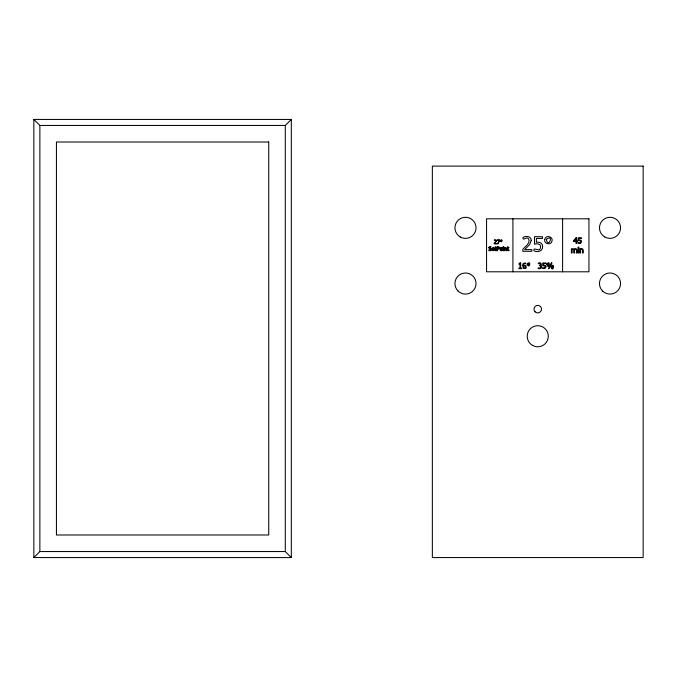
<?xml version="1.0" encoding="UTF-8"?>
<svg xmlns="http://www.w3.org/2000/svg" width="677" height="677" viewBox="0 0 677 677"><rect width="100%" height="100%" fill="white"/><g stroke="black" fill="none" stroke-linecap="round" stroke-linejoin="round"><path stroke-width="1.02" d="M291.313 557.569L285.296 551.552L285.296 125.448L291.313 119.431L33.85 119.431L33.85 557.569L291.313 557.569L291.313 119.431M33.85 557.569L39.875 551.552L39.875 125.448L33.85 119.431M39.875 125.448L285.296 125.448M39.875 551.552L285.296 551.552M562.595 218.798L562.595 271.799M512.912 218.798L512.912 271.799M523.448 266.112L523.693 267.593L524.573 268.151A0.939 0.939 0 0 0 525.318 267.821L525.217 265.833L523.448 266.112M522.712 265.435L523.304 268.261L525.572 268.473A1.819 1.819 0 0 0 526.241 267.618L525.767 265.342L523.456 265.409L523.981 263.971A1.43 1.43 0 0 1 524.793 263.522C528.136 262.964 521.798 262.304 522.712 265.435M546.745 264.123C548.768 271.579 551.323 258.622 546.745 264.123M550.943 266.679C552.965 274.126 555.521 261.17 550.943 266.679M502.562 249.187L502.19 250.38A1.21 1.21 0 0 1 501.488 250.778L500.024 250.126L500.193 247.985A1.227 1.227 0 0 1 500.895 247.587L501.488 247.587A1.21 1.21 0 0 1 502.19 247.985L502.562 249.187M547.448 264.013C547.668 268.693 549.936 261.618 547.448 264.013M551.637 266.569C551.857 271.249 554.124 264.174 551.637 266.569M491.9 248.84C491.079 252.106 496.876 249.796 492.991 250.27A0.855 0.855 0 0 1 492.551 249.898L492.399 249.238L494.523 249.238L494.328 248.095L492.721 247.672L491.9 248.84M540.805 266.907C541.008 269.336 537.69 266.713 538.105 268.43L539.671 268.786L541.084 268.253A1.786 1.786 0 0 0 541.558 267.339L541.473 266.332A1.236 1.236 0 0 0 540.805 265.655C541.972 264.919 541.041 261.407 538.266 263.167C537.648 264.868 541.295 262.312 540.618 264.69C538.249 265.748 540.254 265.409 540.805 266.907M542.624 246.648C542.895 251.201 537.31 252.766 533.933 250.761C532.697 246.081 539.577 252.783 540.441 247.994C541.93 244.211 537.267 242.992 534.534 244.219L534.534 236.713L542.531 236.713L542.531 238.422L536.421 238.422L536.421 242.298C539.298 241.613 542.971 243.255 542.624 246.648M545.924 266.84L544.816 268.634L542.514 268.456L542.514 267.643L544.469 268.033L545.146 266.84L544.638 265.892L542.742 265.883L542.742 262.938L545.89 262.938L545.89 263.607L543.487 263.607L543.487 265.13L545.332 265.46A1.422 1.422 0 0 1 545.882 266.366L545.924 266.84M581.518 241.672L580.409 243.466L578.107 243.288L578.107 242.476L580.071 242.865L580.739 241.672L580.231 240.724L578.344 240.716L578.344 237.771L581.484 237.771L581.484 238.439L579.08 238.439L579.08 239.963L580.934 240.293A1.422 1.422 0 0 1 581.484 241.207L581.518 241.672M500.295 240.589C501.818 244.524 503.248 237.576 500.295 240.589M527.061 264.005C529.431 270.267 531.716 259.181 527.061 264.005M544.723 239.421C543.529 244.101 551.306 245.666 552.051 240.927C553.244 236.248 545.467 234.682 544.723 239.421M499.558 247.858L498.966 248.95L497.519 249.195L497.519 250.718L496.969 250.718L496.969 246.623L498.856 246.767L499.558 247.858M488.845 247.486L489.082 248.459L491.003 249.635L490.097 250.321L488.828 249.788L488.786 250.473C491.426 252.149 492.704 248.07 489.522 248.078C489.632 246.546 493.245 247.215 489.649 246.631A1.303 1.303 0 0 0 489.039 247.063L488.845 247.486M500.405 248.662C500.785 253.418 503.324 246.2 500.405 248.662M496.512 240.877L494.667 243.449L496.681 243.449L496.681 243.923L494.151 243.923L494.151 243.348C496.943 241.672 495.454 240.14 494.235 239.996L495.801 239.819L496.512 240.877M531.233 240.42L529.609 244.6L524.675 249.61L531.843 249.61L531.843 251.285L522.847 251.285L522.847 249.238C525.225 246.436 530.98 242.941 528.525 238.685C526.63 236.121 522.001 241.867 523.152 237.288C526.012 235.571 531.394 236.214 531.233 240.42M498.991 247.875L498.611 248.603L497.519 248.73L497.519 247.088L498.991 247.875M500.752 240.563C501.183 243.035 502.799 239.142 500.752 240.563M527.696 263.954C528.305 267.415 530.556 261.974 527.696 263.954M546.347 239.311C548.057 249.297 554.565 233.531 546.347 239.311M492.475 248.501L494.024 248.84L493.457 248.002L492.475 248.501M520.097 262.913L518.912 263.717L518.912 264.242L519.953 264.242L519.953 268.075L518.912 268.075L518.912 268.659L521.705 268.659L521.705 268.075L520.689 268.075L520.689 262.913L520.097 262.913M499.795 240.445L498.027 243.923L497.443 243.923L499.313 240.31L497.197 240.31L497.197 239.827L499.795 239.827L499.795 240.445M551.366 262.938L548.362 268.659L548.996 268.659L552 262.938L551.366 262.938M576.017 238.676L574.088 240.91L576.017 240.91L576.017 238.676M576.042 237.771L573.487 240.716L573.487 241.528L576.017 241.528L576.017 243.5L576.753 243.5L576.753 241.528L577.43 241.528L577.43 240.91L576.753 240.91L576.753 237.771L576.042 237.771M574.739 249.009L571.396 248.704L571.396 253.003L572.116 253.003L572.116 249.796L573.106 249.28L573.808 249.974L573.834 253.003L574.553 253.003C572.962 248.281 577.963 248.104 576.271 253.003L576.99 253.003C577.574 251.649 577.151 247.24 574.739 249.009M505.127 247.807L504.373 247.647L504.373 250.718L504.89 250.718L505.296 248.154A0.88 0.88 0 0 1 505.863 248.07L506.269 250.718L506.794 250.718L506.65 248.027L505.127 247.807M580.849 248.933L579.808 248.704L579.808 253.003L580.527 253.003L580.527 249.796L581.086 249.424A1.236 1.236 0 0 1 581.89 249.297L582.432 250.008L582.457 253.003L583.185 253.003C583.76 251.556 583.329 247.367 580.849 248.933M496.52 250.228L495.733 250.219L495.598 248.078L496.546 247.647L495.598 247.647L495.598 246.767L495.082 246.767L495.082 248.078C494.066 249.161 495.902 252.005 496.546 250.228M508.986 250.228L508.199 250.219L508.063 248.078L509.019 247.647L508.063 247.647L508.063 246.767L507.547 246.767L507.547 248.078C506.531 249.161 508.376 252.005 509.019 250.228M268.727 142.009L56.436 142.009L56.436 534.991L268.727 534.991L268.727 142.009M643.15 166.102L432.358 166.102L432.358 557.569L643.15 557.569L643.15 166.102M588.948 218.798L486.56 218.798L486.56 271.799L588.948 271.799L588.948 218.798M503.654 246.597L503.062 247.13L503.654 246.597M578.793 247.24L577.972 247.24L577.972 247.985L578.793 247.985L578.793 247.24M503.62 247.647L503.104 247.647L503.104 250.718L503.62 250.718L503.62 247.647M578.742 248.704L578.023 248.704L578.023 253.003L578.742 253.003L578.742 248.704M532.486 345.372A10.536 10.536 0 0 0 548.294 336.241A10.536 10.536 0 0 0 532.486 327.118A10.536 10.536 0 0 0 532.486 345.372M460.216 236.958A10.536 10.536 0 0 0 476.024 227.836A10.536 10.536 0 0 0 460.216 218.705A10.536 10.536 0 0 0 460.216 236.958M458.033 291A10.536 10.536 0 0 0 475.66 286.269A10.536 10.536 0 0 0 462.755 273.364A10.536 10.536 0 0 0 458.033 291M604.756 236.958A10.536 10.536 0 0 0 620.564 227.836A10.536 10.536 0 0 0 604.756 218.705A10.536 10.536 0 0 0 604.756 236.958M602.572 291A10.536 10.536 0 0 0 620.208 286.269A10.536 10.536 0 0 0 607.294 273.364A10.536 10.536 0 0 0 602.572 291M535.092 311.801A3.766 3.766 0 0 0 541.388 310.117A3.766 3.766 0 0 0 536.785 305.505A3.766 3.766 0 0 0 535.092 311.801"/></g></svg>
